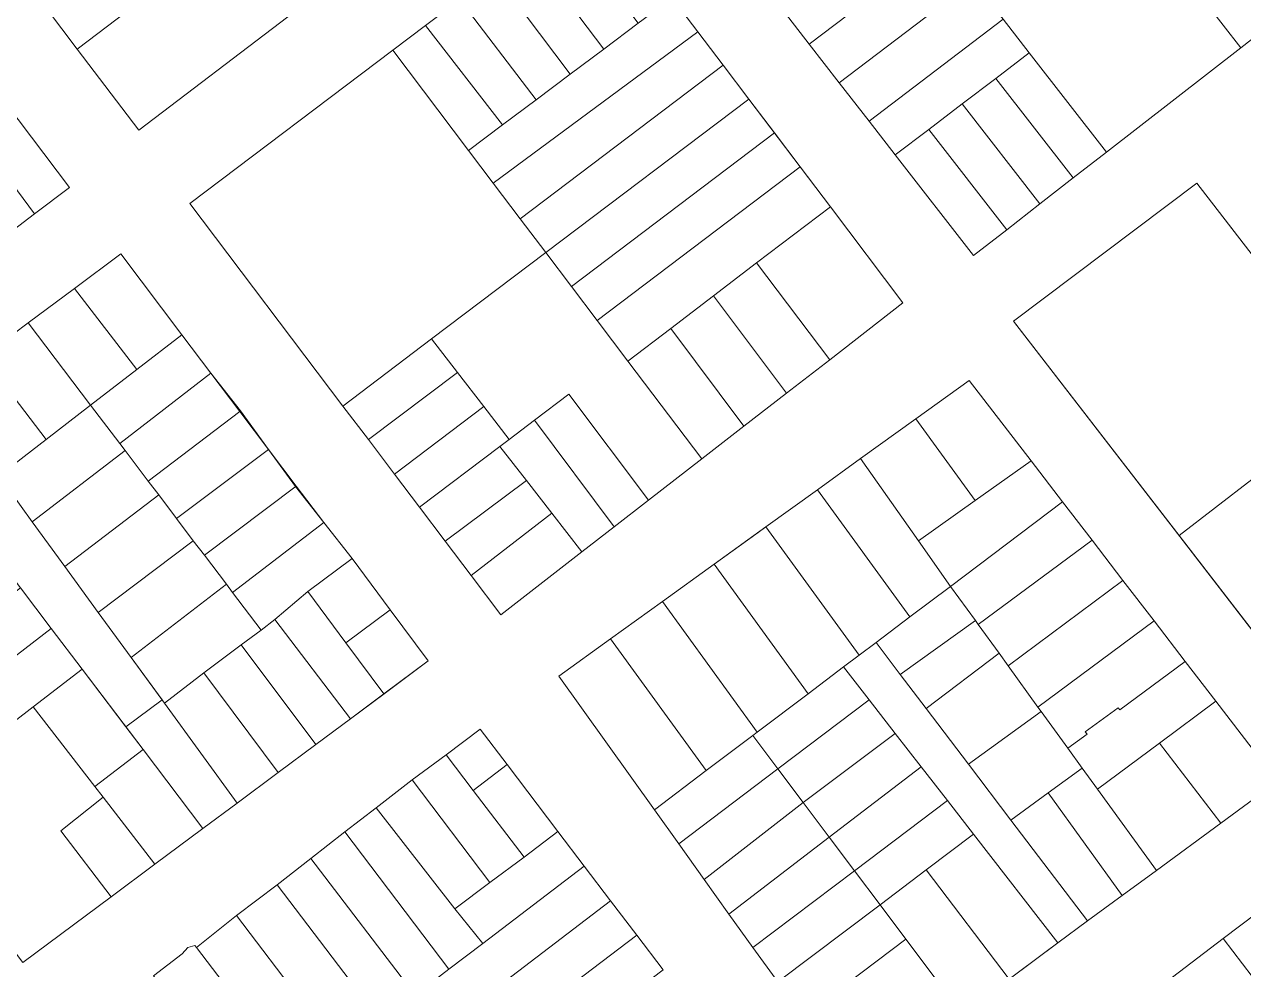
# Model space of a CAD drawing. Header units: metres. Extents: x 3873 to 16340, y -5213 to 3289.
# Drawn here: x 4067.2 to 4354, y 1939.5 to 2161.9 of the extents above; entities that cross this region are included whole.
import ezdxf

# ---------------------------------------------------------------- set-up
doc = ezdxf.new("R2010")
doc.units = ezdxf.units.M
doc.layers.add('CONTEXTO-MANZANAS', color=8, linetype='Continuous', lineweight=0, plot=False)
doc.layers.add('CONTEXTO-PARCELAS', color=9, linetype='Continuous', lineweight=0, plot=False)

msp = doc.modelspace()

# ---------------------------------------------------------------- linework, layer by layer
at = {"layer": 'CONTEXTO-MANZANAS'}
for points in [[(4129.15, 2163.68), (4094.13, 2137.04), (4079.6, 2156.14), (4072.34, 2165.69)], [(4219.57, 2168.19), (4225.6, 2160.22), (4231.6, 2152.32), (4237.6, 2144.38), (4256.79, 2119.01), (4273.88, 2096.41), (4256.63, 2083.01), (4246.47, 2075.13), (4236.44, 2067.35), (4226.57, 2059.69), (4214, 2049.94), (4205.94, 2043.69), (4198.32, 2037.79), (4179.25, 2023.01), (4172.25, 2032.26), (4166.19, 2040.29), (4160.13, 2048.32), (4154.22, 2056.13), (4148.1, 2064.23), (4142.13, 2072.13), (4106.13, 2119.79), (4153.82, 2155.85), (4161.54, 2161.66), (4169.6, 2167.76)], [(4361.26, 2162.59), (4353.36, 2156.45), (4321.76, 2131.89), (4313.94, 2125.81), (4306.11, 2119.72), (4298.28, 2113.63), (4290.45, 2107.55), (4272.04, 2131.23), (4265.9, 2139.13), (4258.88, 2148.16), (4251.78, 2157.29), (4245.65, 2165.18)], [(4062.79, 2143.41), (4077.79, 2123.57), (4069.54, 2117.32), (4060.75, 2110.69)], [(4337.68, 2043.13), (4299.88, 2092.13), (4343.04, 2124.58), (4380.83, 2075.6), (4418.61, 2026.62), (4375.47, 1994.13), (4337.68, 2043.13)], [(4057.38, 2083.73), (4068.1, 2091.69), (4078.94, 2099.79), (4089.88, 2107.91), (4104.22, 2088.91), (4111.04, 2079.88), (4118.03, 2070.99), (4124.6, 2061.91), (4130.94, 2053.15), (4137.6, 2044.69), (4144.27, 2036.22), (4153.23, 2024.19), (4162.19, 2012.16), (4151.79, 2004.37), (4143.92, 1998.53), (4135.72, 1992.44), (4126.9, 1985.85), (4117.25, 1978.69), (4109.16, 1972.69), (4097.9, 1964.27), (4087.63, 1956.63), (4066.79, 1941.13)], [(4244.47, 1936.63), (4238.57, 1944.66), (4232.91, 1952.54), (4227.1, 1960.69), (4221.13, 1969.07), (4215.38, 1977.13), (4192.93, 2008.58), (4205.1, 2017.35), (4217.29, 2026.13), (4229.44, 2034.88), (4241.6, 2043.66), (4253.76, 2052.44), (4263.91, 2059.76), (4276.91, 2069.13), (4289.44, 2078.16), (4304.03, 2059.25), (4311.42, 2049.61), (4318.35, 2040.57), (4325.63, 2031.07), (4332.94, 2021.54), (4340.25, 2012.04), (4347.5, 2002.63), (4362, 1983.73), (4348.69, 1973.98), (4333.5, 1962.85), (4325.45, 1956.94), (4317.32, 1950.98), (4310.28, 1945.82), (4298.85, 1937.25)], [(4097.57, 1938.04), (4104.32, 1943.19), (4105.63, 1944.66), (4107.29, 1945.16), (4107.63, 1944.73), (4117.07, 1952.19), (4126.63, 1959.48), (4134.6, 1965.66), (4142.6, 1971.88), (4149.94, 1977.6), (4158.41, 1984.16), (4166.42, 1990.04), (4174.38, 1996.09)], [(4174.38, 1996.09), (4180.73, 1987.73), (4192.69, 1972.01), (4198.91, 1963.85), (4205.1, 1955.69), (4211.25, 1947.6), (4217.47, 1939.41)], [(4314.07, 1844.48), (4308, 1852.43), (4301.93, 1860.38), (4295.87, 1868.33), (4277.67, 1892.18), (4289.6, 1901.28), (4301.52, 1910.38), (4349.22, 1946.78), (4357.17, 1952.84)]]:
    msp.add_lwpolyline(points, dxfattribs=at)
at = {"layer": 'CONTEXTO-PARCELAS'}
for points in [[(4255.16, 2197.58), (4261.21, 2202.19), (4269.66, 2208.64), (4277.88, 2197.86), (4289.62, 2206.8), (4306.59, 2184.53), (4290.41, 2172.16), (4258.88, 2148.16), (4251.78, 2157.29), (4273.34, 2173.72), (4267.28, 2181.68), (4261.22, 2189.63), (4255.16, 2197.58)], [(4255.16, 2197.58), (4261.21, 2202.19), (4269.66, 2208.64), (4277.88, 2197.86), (4289.62, 2206.8), (4306.59, 2184.53), (4290.41, 2172.16), (4258.88, 2148.16), (4251.78, 2157.29), (4273.34, 2173.72), (4267.28, 2181.68), (4261.22, 2189.63), (4255.16, 2197.58)], [(4123.38, 2189.44), (4114.62, 2182.78), (4079.6, 2156.14), (4072.34, 2165.69), (4116.11, 2198.99), (4123.38, 2189.44)], [(4123.38, 2189.44), (4114.62, 2182.78), (4079.6, 2156.14), (4072.34, 2165.69), (4116.11, 2198.99), (4123.38, 2189.44)], [(4290.41, 2172.16), (4306.59, 2184.53), (4322.25, 2196.41), (4328.4, 2188.52), (4353.36, 2156.45), (4321.76, 2131.89), (4303.58, 2155.25), (4297.44, 2163.14), (4290.41, 2172.16)], [(4290.41, 2172.16), (4306.59, 2184.53), (4322.25, 2196.41), (4328.4, 2188.52), (4353.36, 2156.45), (4321.76, 2131.89), (4303.58, 2155.25), (4297.44, 2163.14), (4290.41, 2172.16)], [(4328.4, 2188.52), (4336.35, 2194.58), (4342.49, 2186.69), (4361.26, 2162.59), (4353.36, 2156.45), (4328.4, 2188.52)], [(4328.4, 2188.52), (4336.35, 2194.58), (4342.49, 2186.69), (4361.26, 2162.59), (4353.36, 2156.45), (4328.4, 2188.52)], [(4185.6, 2179.82), (4193.75, 2185.97), (4211.6, 2162.22), (4203.47, 2156.13), (4185.6, 2179.82)], [(4185.6, 2179.82), (4193.75, 2185.97), (4211.6, 2162.22), (4203.47, 2156.13), (4185.6, 2179.82)], [(4185.6, 2179.82), (4193.75, 2185.97), (4211.6, 2162.22), (4203.47, 2156.13), (4185.6, 2179.82)], [(4129.15, 2163.68), (4094.13, 2137.04), (4079.6, 2156.14), (4114.62, 2182.78), (4129.15, 2163.68)], [(4129.15, 2163.68), (4094.13, 2137.04), (4079.6, 2156.14), (4114.62, 2182.78), (4129.15, 2163.68)], [(4245.65, 2165.18), (4267.28, 2181.68), (4273.34, 2173.72), (4251.78, 2157.29), (4245.65, 2165.18)], [(4245.65, 2165.18), (4267.28, 2181.68), (4273.34, 2173.72), (4251.78, 2157.29), (4245.65, 2165.18)], [(4177.75, 2173.91), (4185.6, 2179.82), (4203.47, 2156.13), (4195.57, 2150.19), (4177.75, 2173.91)], [(4177.75, 2173.91), (4185.6, 2179.82), (4203.47, 2156.13), (4195.57, 2150.19), (4177.75, 2173.91)], [(4177.75, 2173.91), (4185.6, 2179.82), (4203.47, 2156.13), (4195.57, 2150.19), (4177.75, 2173.91)], [(4169.6, 2167.76), (4177.75, 2173.91), (4195.57, 2150.19), (4187.54, 2144.16), (4169.6, 2167.76)], [(4169.6, 2167.76), (4177.75, 2173.91), (4195.57, 2150.19), (4187.54, 2144.16), (4169.6, 2167.76)], [(4169.6, 2167.76), (4177.75, 2173.91), (4195.57, 2150.19), (4187.54, 2144.16), (4169.6, 2167.76)], [(4297.44, 2163.14), (4265.9, 2139.13), (4258.88, 2148.16), (4290.41, 2172.16), (4297.44, 2163.14)], [(4297.44, 2163.14), (4265.9, 2139.13), (4258.88, 2148.16), (4290.41, 2172.16), (4297.44, 2163.14)], [(4179.66, 2138.29), (4161.54, 2161.66), (4169.6, 2167.76), (4187.54, 2144.16), (4179.66, 2138.29)], [(4179.66, 2138.29), (4161.54, 2161.66), (4169.6, 2167.76), (4187.54, 2144.16), (4179.66, 2138.29)], [(4179.66, 2138.29), (4161.54, 2161.66), (4169.6, 2167.76), (4187.54, 2144.16), (4179.66, 2138.29)], [(4187.54, 2144.16), (4195.57, 2150.19), (4203.47, 2156.13), (4211.6, 2162.22), (4219.57, 2168.19), (4225.6, 2160.22), (4177.47, 2124.57), (4171.66, 2132.29), (4179.66, 2138.29), (4187.54, 2144.16)], [(4187.54, 2144.16), (4195.57, 2150.19), (4203.47, 2156.13), (4211.6, 2162.22), (4219.57, 2168.19), (4225.6, 2160.22), (4177.47, 2124.57), (4171.66, 2132.29), (4179.66, 2138.29), (4187.54, 2144.16)], [(4187.54, 2144.16), (4195.57, 2150.19), (4203.47, 2156.13), (4211.6, 2162.22), (4219.57, 2168.19), (4225.6, 2160.22), (4177.47, 2124.57), (4171.66, 2132.29), (4179.66, 2138.29), (4187.54, 2144.16)], [(4303.58, 2155.25), (4295.7, 2149.24), (4287.81, 2143.24), (4279.92, 2137.24), (4272.04, 2131.23), (4265.9, 2139.13), (4297.44, 2163.14), (4303.58, 2155.25)], [(4303.58, 2155.25), (4295.7, 2149.24), (4287.81, 2143.24), (4279.92, 2137.24), (4272.04, 2131.23), (4265.9, 2139.13), (4297.44, 2163.14), (4303.58, 2155.25)], [(4153.82, 2155.85), (4161.54, 2161.66), (4179.66, 2138.29), (4171.66, 2132.29), (4153.82, 2155.85)], [(4153.82, 2155.85), (4161.54, 2161.66), (4179.66, 2138.29), (4171.66, 2132.29), (4153.82, 2155.85)], [(4153.82, 2155.85), (4161.54, 2161.66), (4179.66, 2138.29), (4171.66, 2132.29), (4153.82, 2155.85)], [(4177.47, 2124.57), (4225.6, 2160.22), (4231.6, 2152.32), (4183.82, 2116.19), (4177.47, 2124.57)], [(4177.47, 2124.57), (4225.6, 2160.22), (4231.6, 2152.32), (4183.82, 2116.19), (4177.47, 2124.57)], [(4177.47, 2124.57), (4225.6, 2160.22), (4231.6, 2152.32), (4183.82, 2116.19), (4177.47, 2124.57)], [(4106.13, 2119.79), (4153.82, 2155.85), (4171.66, 2132.29), (4177.47, 2124.57), (4183.82, 2116.19), (4189.85, 2108.22), (4162.97, 2087.91), (4142.13, 2072.13), (4106.13, 2119.79)], [(4106.13, 2119.79), (4153.82, 2155.85), (4171.66, 2132.29), (4177.47, 2124.57), (4183.82, 2116.19), (4189.85, 2108.22), (4162.97, 2087.91), (4142.13, 2072.13), (4106.13, 2119.79)], [(4106.13, 2119.79), (4153.82, 2155.85), (4171.66, 2132.29), (4177.47, 2124.57), (4183.82, 2116.19), (4189.85, 2108.22), (4162.97, 2087.91), (4142.13, 2072.13), (4106.13, 2119.79)], [(4313.94, 2125.81), (4295.7, 2149.24), (4303.58, 2155.25), (4321.76, 2131.89), (4313.94, 2125.81)], [(4313.94, 2125.81), (4295.7, 2149.24), (4303.58, 2155.25), (4321.76, 2131.89), (4313.94, 2125.81)], [(4183.82, 2116.19), (4231.6, 2152.32), (4237.6, 2144.38), (4189.85, 2108.22), (4183.82, 2116.19)], [(4183.82, 2116.19), (4231.6, 2152.32), (4237.6, 2144.38), (4189.85, 2108.22), (4183.82, 2116.19)], [(4183.82, 2116.19), (4231.6, 2152.32), (4237.6, 2144.38), (4189.85, 2108.22), (4183.82, 2116.19)], [(4306.11, 2119.72), (4287.81, 2143.24), (4295.7, 2149.24), (4313.94, 2125.81), (4306.11, 2119.72)], [(4306.11, 2119.72), (4287.81, 2143.24), (4295.7, 2149.24), (4313.94, 2125.81), (4306.11, 2119.72)], [(4069.54, 2117.32), (4054.79, 2137.22), (4062.79, 2143.41), (4077.79, 2123.57), (4069.54, 2117.32)], [(4069.54, 2117.32), (4054.79, 2137.22), (4062.79, 2143.41), (4077.79, 2123.57), (4069.54, 2117.32)], [(4195.88, 2100.25), (4189.85, 2108.22), (4237.6, 2144.38), (4243.63, 2136.4), (4195.88, 2100.25)], [(4195.88, 2100.25), (4189.85, 2108.22), (4237.6, 2144.38), (4243.63, 2136.4), (4195.88, 2100.25)], [(4195.88, 2100.25), (4189.85, 2108.22), (4237.6, 2144.38), (4243.63, 2136.4), (4195.88, 2100.25)], [(4298.28, 2113.63), (4279.92, 2137.24), (4287.81, 2143.24), (4306.11, 2119.72), (4298.28, 2113.63)], [(4298.28, 2113.63), (4279.92, 2137.24), (4287.81, 2143.24), (4306.11, 2119.72), (4298.28, 2113.63)], [(4046.07, 2130.47), (4054.79, 2137.22), (4069.54, 2117.32), (4060.75, 2110.69), (4046.07, 2130.47)], [(4046.07, 2130.47), (4054.79, 2137.22), (4069.54, 2117.32), (4060.75, 2110.69), (4046.07, 2130.47)], [(4290.45, 2107.55), (4272.04, 2131.23), (4279.92, 2137.24), (4298.28, 2113.63), (4290.45, 2107.55)], [(4290.45, 2107.55), (4272.04, 2131.23), (4279.92, 2137.24), (4298.28, 2113.63), (4290.45, 2107.55)], [(4195.88, 2100.25), (4243.63, 2136.4), (4249.66, 2128.43), (4201.91, 2092.27), (4195.88, 2100.25)], [(4195.88, 2100.25), (4243.63, 2136.4), (4249.66, 2128.43), (4201.91, 2092.27), (4195.88, 2100.25)], [(4195.88, 2100.25), (4243.63, 2136.4), (4249.66, 2128.43), (4201.91, 2092.27), (4195.88, 2100.25)], [(4201.91, 2092.27), (4249.66, 2128.43), (4256.79, 2119.01), (4239.44, 2105.79), (4229.32, 2098.07), (4219.25, 2090.38), (4209.16, 2082.69), (4201.91, 2092.27)], [(4201.91, 2092.27), (4249.66, 2128.43), (4256.79, 2119.01), (4239.44, 2105.79), (4229.32, 2098.07), (4219.25, 2090.38), (4209.16, 2082.69), (4201.91, 2092.27)], [(4201.91, 2092.27), (4249.66, 2128.43), (4256.79, 2119.01), (4239.44, 2105.79), (4229.32, 2098.07), (4219.25, 2090.38), (4209.16, 2082.69), (4201.91, 2092.27)], [(4381.58, 2074.62), (4338.82, 2041.64), (4299.88, 2092.13), (4343.04, 2124.58), (4381.58, 2074.62)], [(4381.58, 2074.62), (4338.82, 2041.64), (4299.88, 2092.13), (4343.04, 2124.58), (4381.58, 2074.62)], [(4239.44, 2105.79), (4256.79, 2119.01), (4273.88, 2096.41), (4256.63, 2083.01), (4239.44, 2105.79)], [(4239.44, 2105.79), (4256.79, 2119.01), (4273.88, 2096.41), (4256.63, 2083.01), (4239.44, 2105.79)], [(4239.44, 2105.79), (4256.79, 2119.01), (4273.88, 2096.41), (4256.63, 2083.01), (4239.44, 2105.79)], [(4078.94, 2099.79), (4089.88, 2107.91), (4104.22, 2088.91), (4093.6, 2080.69), (4078.94, 2099.79)], [(4078.94, 2099.79), (4089.88, 2107.91), (4104.22, 2088.91), (4093.6, 2080.69), (4078.94, 2099.79)], [(4169.1, 2079.98), (4162.97, 2087.91), (4189.85, 2108.22), (4195.88, 2100.25), (4201.91, 2092.27), (4209.16, 2082.69), (4226.57, 2059.69), (4214, 2049.94), (4195.25, 2074.91), (4187.22, 2068.82), (4181.19, 2064.26), (4175.25, 2071.98), (4169.1, 2079.98)], [(4169.1, 2079.98), (4162.97, 2087.91), (4189.85, 2108.22), (4195.88, 2100.25), (4201.91, 2092.27), (4209.16, 2082.69), (4226.57, 2059.69), (4214, 2049.94), (4195.25, 2074.91), (4187.22, 2068.82), (4181.19, 2064.26), (4175.25, 2071.98), (4169.1, 2079.98)], [(4169.1, 2079.98), (4162.97, 2087.91), (4189.85, 2108.22), (4195.88, 2100.25), (4201.91, 2092.27), (4209.16, 2082.69), (4226.57, 2059.69), (4214, 2049.94), (4195.25, 2074.91), (4187.22, 2068.82), (4181.19, 2064.26), (4175.25, 2071.98), (4169.1, 2079.98)], [(4229.32, 2098.07), (4239.44, 2105.79), (4256.63, 2083.01), (4246.47, 2075.13), (4229.32, 2098.07)], [(4229.32, 2098.07), (4239.44, 2105.79), (4256.63, 2083.01), (4246.47, 2075.13), (4229.32, 2098.07)], [(4229.32, 2098.07), (4239.44, 2105.79), (4256.63, 2083.01), (4246.47, 2075.13), (4229.32, 2098.07)], [(4068.1, 2091.69), (4078.94, 2099.79), (4093.6, 2080.69), (4082.75, 2072.35), (4068.1, 2091.69)], [(4068.1, 2091.69), (4078.94, 2099.79), (4093.6, 2080.69), (4082.75, 2072.35), (4068.1, 2091.69)], [(4219.25, 2090.38), (4229.32, 2098.07), (4246.47, 2075.13), (4236.44, 2067.35), (4219.25, 2090.38)], [(4219.25, 2090.38), (4229.32, 2098.07), (4246.47, 2075.13), (4236.44, 2067.35), (4219.25, 2090.38)], [(4219.25, 2090.38), (4229.32, 2098.07), (4246.47, 2075.13), (4236.44, 2067.35), (4219.25, 2090.38)], [(4057.38, 2083.73), (4068.1, 2091.69), (4082.75, 2072.35), (4072.29, 2064.26), (4057.38, 2083.73)], [(4057.38, 2083.73), (4068.1, 2091.69), (4082.75, 2072.35), (4072.29, 2064.26), (4057.38, 2083.73)], [(4093.6, 2080.69), (4104.22, 2088.91), (4111.04, 2079.88), (4089.6, 2063.32), (4082.75, 2072.35), (4093.6, 2080.69)], [(4093.6, 2080.69), (4104.22, 2088.91), (4111.04, 2079.88), (4089.6, 2063.32), (4082.75, 2072.35), (4093.6, 2080.69)], [(4209.16, 2082.69), (4219.25, 2090.38), (4236.44, 2067.35), (4226.57, 2059.69), (4209.16, 2082.69)], [(4209.16, 2082.69), (4219.25, 2090.38), (4236.44, 2067.35), (4226.57, 2059.69), (4209.16, 2082.69)], [(4209.16, 2082.69), (4219.25, 2090.38), (4236.44, 2067.35), (4226.57, 2059.69), (4209.16, 2082.69)], [(4148.1, 2064.23), (4142.13, 2072.13), (4162.97, 2087.91), (4169.1, 2079.98), (4148.1, 2064.23)], [(4148.1, 2064.23), (4142.13, 2072.13), (4162.97, 2087.91), (4169.1, 2079.98), (4148.1, 2064.23)], [(4148.1, 2064.23), (4142.13, 2072.13), (4162.97, 2087.91), (4169.1, 2079.98), (4148.1, 2064.23)], [(4046.13, 2075.35), (4057.38, 2083.73), (4072.29, 2064.26), (4061.16, 2055.69), (4046.13, 2075.35)], [(4046.13, 2075.35), (4057.38, 2083.73), (4072.29, 2064.26), (4061.16, 2055.69), (4046.13, 2075.35)], [(4090.85, 2061.63), (4089.6, 2063.32), (4111.04, 2079.88), (4117.85, 2070.85), (4096.32, 2054.41), (4090.85, 2061.63)], [(4090.85, 2061.63), (4089.6, 2063.32), (4111.04, 2079.88), (4117.85, 2070.85), (4096.32, 2054.41), (4090.85, 2061.63)], [(4148.1, 2064.23), (4169.1, 2079.98), (4175.25, 2071.98), (4154.22, 2056.13), (4148.1, 2064.23)], [(4148.1, 2064.23), (4169.1, 2079.98), (4175.25, 2071.98), (4154.22, 2056.13), (4148.1, 2064.23)], [(4148.1, 2064.23), (4169.1, 2079.98), (4175.25, 2071.98), (4154.22, 2056.13), (4148.1, 2064.23)], [(4276.91, 2069.13), (4289.44, 2078.16), (4304, 2059.23), (4290.85, 2049.88), (4276.91, 2069.13)], [(4276.91, 2069.13), (4289.44, 2078.16), (4304, 2059.23), (4290.85, 2049.88), (4276.91, 2069.13)], [(4276.91, 2069.13), (4289.44, 2078.16), (4304, 2059.23), (4290.85, 2049.88), (4276.91, 2069.13)], [(4091.05, 1996.61), (4080.75, 2010.19), (4073.47, 2019.79), (4066.25, 2029.32), (4059, 2038.88), (4051.85, 2048.35), (4036.72, 2068.35), (4046.13, 2075.35), (4061.16, 2055.69), (4069.04, 2044.88), (4076.72, 2034.35), (4084.57, 2023.57), (4092.29, 2012.98), (4099.6, 2002.95), (4091.05, 1996.61)], [(4091.05, 1996.61), (4080.75, 2010.19), (4073.47, 2019.79), (4066.25, 2029.32), (4059, 2038.88), (4051.85, 2048.35), (4036.72, 2068.35), (4046.13, 2075.35), (4061.16, 2055.69), (4069.04, 2044.88), (4076.72, 2034.35), (4084.57, 2023.57), (4092.29, 2012.98), (4099.6, 2002.95), (4091.05, 1996.61)], [(4205.94, 2043.69), (4187.22, 2068.82), (4195.25, 2074.91), (4214, 2049.94), (4205.94, 2043.69)], [(4205.94, 2043.69), (4187.22, 2068.82), (4195.25, 2074.91), (4214, 2049.94), (4205.94, 2043.69)], [(4205.94, 2043.69), (4187.22, 2068.82), (4195.25, 2074.91), (4214, 2049.94), (4205.94, 2043.69)], [(4391.05, 2040.25), (4380.36, 2032), (4369.67, 2023.76), (4358.98, 2015.51), (4338.82, 2041.64), (4381.58, 2074.62), (4418.23, 2027.11), (4407.54, 2018.87), (4391.05, 2040.25)], [(4391.05, 2040.25), (4380.36, 2032), (4369.67, 2023.76), (4358.98, 2015.51), (4338.82, 2041.64), (4381.58, 2074.62), (4418.23, 2027.11), (4407.54, 2018.87), (4391.05, 2040.25)], [(4061.16, 2055.69), (4072.29, 2064.26), (4082.75, 2072.35), (4089.6, 2063.32), (4090.85, 2061.63), (4069.04, 2044.88), (4061.16, 2055.69)], [(4061.16, 2055.69), (4072.29, 2064.26), (4082.75, 2072.35), (4089.6, 2063.32), (4090.85, 2061.63), (4069.04, 2044.88), (4061.16, 2055.69)], [(4154.22, 2056.13), (4175.25, 2071.98), (4181.19, 2064.26), (4179.07, 2062.63), (4160.13, 2048.32), (4154.22, 2056.13)], [(4154.22, 2056.13), (4175.25, 2071.98), (4181.19, 2064.26), (4179.07, 2062.63), (4160.13, 2048.32), (4154.22, 2056.13)], [(4154.22, 2056.13), (4175.25, 2071.98), (4181.19, 2064.26), (4179.07, 2062.63), (4160.13, 2048.32), (4154.22, 2056.13)], [(4102.94, 2045.69), (4098.79, 2051.19), (4096.32, 2054.41), (4117.85, 2070.85), (4124.6, 2061.91), (4102.94, 2045.69)], [(4102.94, 2045.69), (4098.79, 2051.19), (4096.32, 2054.41), (4117.85, 2070.85), (4124.6, 2061.91), (4102.94, 2045.69)], [(4198.32, 2037.79), (4191.25, 2046.88), (4185.29, 2054.6), (4179.07, 2062.63), (4181.19, 2064.26), (4187.22, 2068.82), (4205.94, 2043.69), (4198.32, 2037.79)], [(4198.32, 2037.79), (4191.25, 2046.88), (4185.29, 2054.6), (4179.07, 2062.63), (4181.19, 2064.26), (4187.22, 2068.82), (4205.94, 2043.69), (4198.32, 2037.79)], [(4198.32, 2037.79), (4191.25, 2046.88), (4185.29, 2054.6), (4179.07, 2062.63), (4181.19, 2064.26), (4187.22, 2068.82), (4205.94, 2043.69), (4198.32, 2037.79)], [(4277.5, 2040.41), (4263.91, 2059.76), (4276.91, 2069.13), (4290.85, 2049.88), (4277.5, 2040.41)], [(4277.5, 2040.41), (4263.91, 2059.76), (4276.91, 2069.13), (4290.85, 2049.88), (4277.5, 2040.41)], [(4277.5, 2040.41), (4263.91, 2059.76), (4276.91, 2069.13), (4290.85, 2049.88), (4277.5, 2040.41)], [(4166.19, 2040.29), (4160.13, 2048.32), (4179.07, 2062.63), (4185.29, 2054.6), (4166.19, 2040.29)], [(4166.19, 2040.29), (4160.13, 2048.32), (4179.07, 2062.63), (4185.29, 2054.6), (4166.19, 2040.29)], [(4166.19, 2040.29), (4160.13, 2048.32), (4179.07, 2062.63), (4185.29, 2054.6), (4166.19, 2040.29)], [(4069.04, 2044.88), (4090.85, 2061.63), (4096.32, 2054.41), (4098.79, 2051.19), (4076.72, 2034.35), (4069.04, 2044.88)], [(4069.04, 2044.88), (4090.85, 2061.63), (4096.32, 2054.41), (4098.79, 2051.19), (4076.72, 2034.35), (4069.04, 2044.88)], [(4106.91, 2040.44), (4102.94, 2045.69), (4124.6, 2061.91), (4131.13, 2053.29), (4109.54, 2037.01), (4106.91, 2040.44)], [(4106.91, 2040.44), (4102.94, 2045.69), (4124.6, 2061.91), (4131.13, 2053.29), (4109.54, 2037.01), (4106.91, 2040.44)], [(4253.75, 2052.44), (4263.91, 2059.76), (4277.5, 2040.41), (4285.04, 2029.69), (4275.5, 2022.51), (4253.75, 2052.44)], [(4253.75, 2052.44), (4263.91, 2059.76), (4277.5, 2040.41), (4285.04, 2029.69), (4275.5, 2022.51), (4253.75, 2052.44)], [(4253.75, 2052.44), (4263.91, 2059.76), (4277.5, 2040.41), (4285.04, 2029.69), (4275.5, 2022.51), (4253.75, 2052.44)], [(4290.85, 2049.88), (4304, 2059.23), (4311.41, 2049.6), (4285.04, 2029.69), (4277.5, 2040.41), (4290.85, 2049.88)], [(4290.85, 2049.88), (4304, 2059.23), (4311.41, 2049.6), (4285.04, 2029.69), (4277.5, 2040.41), (4290.85, 2049.88)], [(4290.85, 2049.88), (4304, 2059.23), (4311.41, 2049.6), (4285.04, 2029.69), (4277.5, 2040.41), (4290.85, 2049.88)], [(4166.19, 2040.29), (4185.29, 2054.6), (4191.25, 2046.88), (4172.25, 2032.26), (4166.19, 2040.29)], [(4166.19, 2040.29), (4185.29, 2054.6), (4191.25, 2046.88), (4172.25, 2032.26), (4166.19, 2040.29)], [(4166.19, 2040.29), (4185.29, 2054.6), (4191.25, 2046.88), (4172.25, 2032.26), (4166.19, 2040.29)], [(4102.94, 2045.69), (4106.91, 2040.44), (4084.57, 2023.57), (4076.72, 2034.35), (4098.79, 2051.19), (4102.94, 2045.69)], [(4102.94, 2045.69), (4106.91, 2040.44), (4084.57, 2023.57), (4076.72, 2034.35), (4098.79, 2051.19), (4102.94, 2045.69)], [(4116.16, 2028.26), (4114.69, 2030.19), (4109.54, 2037.01), (4131.13, 2053.29), (4137.6, 2044.69), (4116.16, 2028.26)], [(4116.16, 2028.26), (4114.69, 2030.19), (4109.54, 2037.01), (4131.13, 2053.29), (4137.6, 2044.69), (4116.16, 2028.26)], [(4241.6, 2043.66), (4253.75, 2052.44), (4275.5, 2022.51), (4267.54, 2016.48), (4263.54, 2013.48), (4241.6, 2043.66)], [(4241.6, 2043.66), (4253.75, 2052.44), (4275.5, 2022.51), (4267.54, 2016.48), (4263.54, 2013.48), (4241.6, 2043.66)], [(4241.6, 2043.66), (4253.75, 2052.44), (4275.5, 2022.51), (4267.54, 2016.48), (4263.54, 2013.48), (4241.6, 2043.66)], [(4291.53, 2020.69), (4290.91, 2021.63), (4285.04, 2029.69), (4311.41, 2049.6), (4318.35, 2040.57), (4291.53, 2020.69)], [(4291.53, 2020.69), (4290.91, 2021.63), (4285.04, 2029.69), (4311.41, 2049.6), (4318.35, 2040.57), (4291.53, 2020.69)], [(4179.25, 2023.01), (4172.25, 2032.26), (4191.25, 2046.88), (4198.32, 2037.79), (4179.25, 2023.01)], [(4179.25, 2023.01), (4172.25, 2032.26), (4191.25, 2046.88), (4198.32, 2037.79), (4179.25, 2023.01)], [(4179.25, 2023.01), (4172.25, 2032.26), (4191.25, 2046.88), (4198.32, 2037.79), (4179.25, 2023.01)], [(4122.85, 2019.41), (4116.16, 2028.26), (4137.6, 2044.69), (4144.27, 2036.22), (4133.84, 2028.46), (4126.1, 2021.88), (4122.85, 2019.41)], [(4122.85, 2019.41), (4116.16, 2028.26), (4137.6, 2044.69), (4144.27, 2036.22), (4133.84, 2028.46), (4126.1, 2021.88), (4122.85, 2019.41)], [(4229.44, 2034.88), (4239.82, 2042.38), (4241.6, 2043.66), (4263.54, 2013.48), (4259.91, 2010.73), (4251.54, 2004.41), (4229.44, 2034.88)], [(4229.44, 2034.88), (4239.82, 2042.38), (4241.6, 2043.66), (4263.54, 2013.48), (4259.91, 2010.73), (4251.54, 2004.41), (4229.44, 2034.88)], [(4229.44, 2034.88), (4239.82, 2042.38), (4241.6, 2043.66), (4263.54, 2013.48), (4259.91, 2010.73), (4251.54, 2004.41), (4229.44, 2034.88)], [(4092.29, 2012.98), (4084.57, 2023.57), (4106.91, 2040.44), (4109.54, 2037.01), (4114.69, 2030.19), (4092.29, 2012.98)], [(4092.29, 2012.98), (4084.57, 2023.57), (4106.91, 2040.44), (4109.54, 2037.01), (4114.69, 2030.19), (4092.29, 2012.98)], [(4291.53, 2020.69), (4318.35, 2040.57), (4325.63, 2031.07), (4298.6, 2010.98), (4296.5, 2013.94), (4291.53, 2020.69)], [(4291.53, 2020.69), (4318.35, 2040.57), (4325.63, 2031.07), (4298.6, 2010.98), (4296.5, 2013.94), (4291.53, 2020.69)], [(4291.53, 2020.69), (4318.35, 2040.57), (4325.63, 2031.07), (4298.6, 2010.98), (4296.5, 2013.94), (4291.53, 2020.69)], [(4153.23, 2024.19), (4142.8, 2016.43), (4133.84, 2028.46), (4144.27, 2036.22), (4153.23, 2024.19)], [(4153.23, 2024.19), (4142.8, 2016.43), (4133.84, 2028.46), (4144.27, 2036.22), (4153.23, 2024.19)], [(4239.57, 1995.38), (4217.29, 2026.13), (4229.44, 2034.88), (4251.54, 2004.41), (4239.57, 1995.38)], [(4239.57, 1995.38), (4217.29, 2026.13), (4229.44, 2034.88), (4251.54, 2004.41), (4239.57, 1995.38)], [(4239.57, 1995.38), (4217.29, 2026.13), (4229.44, 2034.88), (4251.54, 2004.41), (4239.57, 1995.38)], [(4305.63, 2001.26), (4298.6, 2010.98), (4325.63, 2031.07), (4332.94, 2021.54), (4305.63, 2001.26)], [(4305.63, 2001.26), (4298.6, 2010.98), (4325.63, 2031.07), (4332.94, 2021.54), (4305.63, 2001.26)], [(4305.63, 2001.26), (4298.6, 2010.98), (4325.63, 2031.07), (4332.94, 2021.54), (4305.63, 2001.26)], [(4044.85, 2012.85), (4066.25, 2029.32), (4073.47, 2019.79), (4052.1, 2003.29), (4044.85, 2012.85)], [(4044.85, 2012.85), (4066.25, 2029.32), (4073.47, 2019.79), (4052.1, 2003.29), (4044.85, 2012.85)], [(4092.29, 2012.98), (4114.69, 2030.19), (4116.16, 2028.26), (4122.85, 2019.41), (4118.19, 2015.91), (4109.38, 2009.32), (4100.13, 2002.23), (4092.29, 2012.98)], [(4092.29, 2012.98), (4114.69, 2030.19), (4116.16, 2028.26), (4122.85, 2019.41), (4118.19, 2015.91), (4109.38, 2009.32), (4100.13, 2002.23), (4092.29, 2012.98)], [(4126.1, 2021.88), (4133.84, 2028.46), (4142.8, 2016.43), (4151.76, 2004.4), (4143.91, 1998.54), (4126.1, 2021.88)], [(4126.1, 2021.88), (4133.84, 2028.46), (4142.8, 2016.43), (4151.76, 2004.4), (4143.91, 1998.54), (4126.1, 2021.88)], [(4267.54, 2016.48), (4275.5, 2022.51), (4285.04, 2029.69), (4290.91, 2021.63), (4273.22, 2008.98), (4267.54, 2016.48)], [(4267.54, 2016.48), (4275.5, 2022.51), (4285.04, 2029.69), (4290.91, 2021.63), (4273.22, 2008.98), (4267.54, 2016.48)], [(4267.54, 2016.48), (4275.5, 2022.51), (4285.04, 2029.69), (4290.91, 2021.63), (4273.22, 2008.98), (4267.54, 2016.48)], [(4205.1, 2017.35), (4217.29, 2026.13), (4239.57, 1995.38), (4238.54, 1994.6), (4227.6, 1986.35), (4205.1, 2017.35)], [(4205.1, 2017.35), (4217.29, 2026.13), (4239.57, 1995.38), (4238.54, 1994.6), (4227.6, 1986.35), (4205.1, 2017.35)], [(4205.1, 2017.35), (4217.29, 2026.13), (4239.57, 1995.38), (4238.54, 1994.6), (4227.6, 1986.35), (4205.1, 2017.35)], [(4153.23, 2024.19), (4162.19, 2012.16), (4151.76, 2004.4), (4142.8, 2016.43), (4153.23, 2024.19)], [(4153.23, 2024.19), (4162.19, 2012.16), (4151.76, 2004.4), (4142.8, 2016.43), (4153.23, 2024.19)], [(4080.75, 2010.19), (4069.25, 2001.35), (4059.35, 1993.73), (4052.1, 2003.29), (4073.47, 2019.79), (4080.75, 2010.19)], [(4080.75, 2010.19), (4069.25, 2001.35), (4059.35, 1993.73), (4052.1, 2003.29), (4073.47, 2019.79), (4080.75, 2010.19)], [(4118.19, 2015.91), (4122.85, 2019.41), (4126.1, 2021.88), (4143.91, 1998.54), (4135.72, 1992.44), (4118.19, 2015.91)], [(4118.19, 2015.91), (4122.85, 2019.41), (4126.1, 2021.88), (4143.91, 1998.54), (4135.72, 1992.44), (4118.19, 2015.91)], [(4279.32, 2000.98), (4273.22, 2008.98), (4290.91, 2021.63), (4291.53, 2020.69), (4296.5, 2013.94), (4279.32, 2000.98)], [(4279.32, 2000.98), (4273.22, 2008.98), (4290.91, 2021.63), (4291.53, 2020.69), (4296.5, 2013.94), (4279.32, 2000.98)], [(4279.32, 2000.98), (4273.22, 2008.98), (4290.91, 2021.63), (4291.53, 2020.69), (4296.5, 2013.94), (4279.32, 2000.98)], [(4324.91, 2000.63), (4324.53, 2001.13), (4316.75, 1995.48), (4317.19, 1994.88), (4312.69, 1991.57), (4306.41, 2000.26), (4305.63, 2001.26), (4332.94, 2021.54), (4340.25, 2012.04), (4324.91, 2000.63)], [(4324.91, 2000.63), (4324.53, 2001.13), (4316.75, 1995.48), (4317.19, 1994.88), (4312.69, 1991.57), (4306.41, 2000.26), (4305.63, 2001.26), (4332.94, 2021.54), (4340.25, 2012.04), (4324.91, 2000.63)], [(4324.91, 2000.63), (4324.53, 2001.13), (4316.75, 1995.48), (4317.19, 1994.88), (4312.69, 1991.57), (4306.41, 2000.26), (4305.63, 2001.26), (4332.94, 2021.54), (4340.25, 2012.04), (4324.91, 2000.63)], [(4215.38, 1977.13), (4192.94, 2008.57), (4205.1, 2017.35), (4227.6, 1986.35), (4215.38, 1977.13)], [(4215.38, 1977.13), (4192.94, 2008.57), (4205.1, 2017.35), (4227.6, 1986.35), (4215.38, 1977.13)], [(4215.38, 1977.13), (4192.94, 2008.57), (4205.1, 2017.35), (4227.6, 1986.35), (4215.38, 1977.13)], [(4317.32, 1950.98), (4310.28, 1945.82), (4290.47, 1971.38), (4284.35, 1979.29), (4278.19, 1987.19), (4272.07, 1995.07), (4265.94, 2002.98), (4259.91, 2010.73), (4263.54, 2013.48), (4267.54, 2016.48), (4273.22, 2008.98), (4279.32, 2000.98), (4289.28, 1987.85), (4299.28, 1974.69), (4317.32, 1950.98)], [(4317.32, 1950.98), (4310.28, 1945.82), (4290.47, 1971.38), (4284.35, 1979.29), (4278.19, 1987.19), (4272.07, 1995.07), (4265.94, 2002.98), (4259.91, 2010.73), (4263.54, 2013.48), (4267.54, 2016.48), (4273.22, 2008.98), (4279.32, 2000.98), (4289.28, 1987.85), (4299.28, 1974.69), (4317.32, 1950.98)], [(4109.38, 2009.32), (4118.19, 2015.91), (4135.72, 1992.44), (4126.88, 1985.88), (4109.38, 2009.32)], [(4109.38, 2009.32), (4118.19, 2015.91), (4135.72, 1992.44), (4126.88, 1985.88), (4109.38, 2009.32)], [(4289.28, 1987.85), (4279.32, 2000.98), (4296.5, 2013.94), (4298.6, 2010.98), (4305.63, 2001.26), (4306.41, 2000.26), (4289.28, 1987.85)], [(4289.28, 1987.85), (4279.32, 2000.98), (4296.5, 2013.94), (4298.6, 2010.98), (4305.63, 2001.26), (4306.41, 2000.26), (4289.28, 1987.85)], [(4289.28, 1987.85), (4279.32, 2000.98), (4296.5, 2013.94), (4298.6, 2010.98), (4305.63, 2001.26), (4306.41, 2000.26), (4289.28, 1987.85)], [(4319.66, 1981.94), (4316.07, 1986.91), (4312.69, 1991.57), (4317.19, 1994.88), (4316.75, 1995.48), (4324.53, 2001.13), (4324.91, 2000.63), (4340.25, 2012.04), (4347.5, 2002.63), (4334.25, 1992.79), (4319.66, 1981.94)], [(4319.66, 1981.94), (4316.07, 1986.91), (4312.69, 1991.57), (4317.19, 1994.88), (4316.75, 1995.48), (4324.53, 2001.13), (4324.91, 2000.63), (4340.25, 2012.04), (4347.5, 2002.63), (4334.25, 1992.79), (4319.66, 1981.94)], [(4080.75, 2010.19), (4095.1, 1991.26), (4083.78, 1982.56), (4069.25, 2001.35), (4080.75, 2010.19)], [(4080.75, 2010.19), (4095.1, 1991.26), (4083.78, 1982.56), (4069.25, 2001.35), (4080.75, 2010.19)], [(4117.25, 1978.69), (4100.13, 2002.23), (4109.38, 2009.32), (4126.88, 1985.88), (4117.25, 1978.69)], [(4117.25, 1978.69), (4100.13, 2002.23), (4109.38, 2009.32), (4126.88, 1985.88), (4117.25, 1978.69)], [(4244.44, 1986.73), (4238.54, 1994.6), (4239.57, 1995.38), (4251.54, 2004.41), (4259.91, 2010.73), (4265.94, 2002.98), (4244.44, 1986.73)], [(4244.44, 1986.73), (4238.54, 1994.6), (4239.57, 1995.38), (4251.54, 2004.41), (4259.91, 2010.73), (4265.94, 2002.98), (4244.44, 1986.73)], [(4244.44, 1986.73), (4238.54, 1994.6), (4239.57, 1995.38), (4251.54, 2004.41), (4259.91, 2010.73), (4265.94, 2002.98), (4244.44, 1986.73)], [(4091.05, 1996.61), (4099.6, 2002.95), (4100.13, 2002.23), (4117.25, 1978.69), (4109.16, 1972.69), (4095.1, 1991.26), (4091.05, 1996.61)], [(4091.05, 1996.61), (4099.6, 2002.95), (4100.13, 2002.23), (4117.25, 1978.69), (4109.16, 1972.69), (4095.1, 1991.26), (4091.05, 1996.61)], [(4244.44, 1986.73), (4265.94, 2002.98), (4272.07, 1995.07), (4250.41, 1978.79), (4244.44, 1986.73)], [(4244.44, 1986.73), (4265.94, 2002.98), (4272.07, 1995.07), (4250.41, 1978.79), (4244.44, 1986.73)], [(4244.44, 1986.73), (4265.94, 2002.98), (4272.07, 1995.07), (4250.41, 1978.79), (4244.44, 1986.73)], [(4348.69, 1973.98), (4334.25, 1992.79), (4347.5, 2002.63), (4362, 1983.73), (4348.69, 1973.98)], [(4348.69, 1973.98), (4334.25, 1992.79), (4347.5, 2002.63), (4362, 1983.73), (4348.69, 1973.98)], [(4059.35, 1993.73), (4069.25, 2001.35), (4083.78, 1982.56), (4085.72, 1980.04), (4075.75, 1972.16), (4087.63, 1956.63), (4066.79, 1941.13), (4038.91, 1978.04), (4059.35, 1993.73)], [(4059.35, 1993.73), (4069.25, 2001.35), (4083.78, 1982.56), (4085.72, 1980.04), (4075.75, 1972.16), (4087.63, 1956.63), (4066.79, 1941.13), (4038.91, 1978.04), (4059.35, 1993.73)], [(4289.28, 1987.85), (4306.41, 2000.26), (4312.69, 1991.57), (4316.07, 1986.91), (4308.07, 1981.1), (4299.28, 1974.69), (4289.28, 1987.85)], [(4289.28, 1987.85), (4306.41, 2000.26), (4312.69, 1991.57), (4316.07, 1986.91), (4308.07, 1981.1), (4299.28, 1974.69), (4289.28, 1987.85)], [(4166.42, 1990.04), (4174.38, 1996.09), (4180.73, 1987.73), (4172.77, 1981.68), (4166.42, 1990.04)], [(4166.42, 1990.04), (4174.38, 1996.09), (4180.73, 1987.73), (4172.77, 1981.68), (4166.42, 1990.04)], [(4215.38, 1977.13), (4227.6, 1986.35), (4238.54, 1994.6), (4244.44, 1986.73), (4221.13, 1969.07), (4215.38, 1977.13)], [(4215.38, 1977.13), (4227.6, 1986.35), (4238.54, 1994.6), (4244.44, 1986.73), (4221.13, 1969.07), (4215.38, 1977.13)], [(4215.38, 1977.13), (4227.6, 1986.35), (4238.54, 1994.6), (4244.44, 1986.73), (4221.13, 1969.07), (4215.38, 1977.13)], [(4256.54, 1970.63), (4250.41, 1978.79), (4272.07, 1995.07), (4278.19, 1987.19), (4256.54, 1970.63)], [(4256.54, 1970.63), (4250.41, 1978.79), (4272.07, 1995.07), (4278.19, 1987.19), (4256.54, 1970.63)], [(4256.54, 1970.63), (4250.41, 1978.79), (4272.07, 1995.07), (4278.19, 1987.19), (4256.54, 1970.63)], [(4095.1, 1991.26), (4109.16, 1972.69), (4097.88, 1964.29), (4085.72, 1980.04), (4083.78, 1982.56), (4095.1, 1991.26)], [(4095.1, 1991.26), (4109.16, 1972.69), (4097.88, 1964.29), (4085.72, 1980.04), (4083.78, 1982.56), (4095.1, 1991.26)], [(4319.66, 1981.94), (4334.25, 1992.79), (4348.69, 1973.98), (4333.5, 1962.85), (4319.66, 1981.94)], [(4319.66, 1981.94), (4334.25, 1992.79), (4348.69, 1973.98), (4333.5, 1962.85), (4319.66, 1981.94)], [(4176.69, 1960.01), (4158.41, 1984.16), (4166.42, 1990.04), (4172.77, 1981.68), (4184.73, 1965.96), (4176.69, 1960.01)], [(4176.69, 1960.01), (4158.41, 1984.16), (4166.42, 1990.04), (4172.77, 1981.68), (4184.73, 1965.96), (4176.69, 1960.01)], [(4172.77, 1981.68), (4180.73, 1987.73), (4192.69, 1972.01), (4184.73, 1965.96), (4172.77, 1981.68)], [(4172.77, 1981.68), (4180.73, 1987.73), (4192.69, 1972.01), (4184.73, 1965.96), (4172.77, 1981.68)], [(4227.1, 1960.69), (4221.13, 1969.07), (4244.44, 1986.73), (4250.41, 1978.79), (4227.1, 1960.69)], [(4227.1, 1960.69), (4221.13, 1969.07), (4244.44, 1986.73), (4250.41, 1978.79), (4227.1, 1960.69)], [(4227.1, 1960.69), (4221.13, 1969.07), (4244.44, 1986.73), (4250.41, 1978.79), (4227.1, 1960.69)], [(4256.54, 1970.63), (4278.19, 1987.19), (4284.35, 1979.29), (4262.47, 1962.73), (4256.54, 1970.63)], [(4256.54, 1970.63), (4278.19, 1987.19), (4284.35, 1979.29), (4262.47, 1962.73), (4256.54, 1970.63)], [(4256.54, 1970.63), (4278.19, 1987.19), (4284.35, 1979.29), (4262.47, 1962.73), (4256.54, 1970.63)], [(4316.07, 1986.91), (4319.66, 1981.94), (4333.5, 1962.85), (4325.44, 1956.94), (4308.07, 1981.1), (4316.07, 1986.91)], [(4316.07, 1986.91), (4319.66, 1981.94), (4333.5, 1962.85), (4325.44, 1956.94), (4308.07, 1981.1), (4316.07, 1986.91)], [(4316.07, 1986.91), (4319.66, 1981.94), (4333.5, 1962.85), (4325.44, 1956.94), (4308.07, 1981.1), (4316.07, 1986.91)], [(4168.44, 1953.82), (4149.94, 1977.6), (4158.41, 1984.16), (4176.69, 1960.01), (4168.44, 1953.82)], [(4168.44, 1953.82), (4149.94, 1977.6), (4158.41, 1984.16), (4176.69, 1960.01), (4168.44, 1953.82)], [(4087.63, 1956.63), (4075.75, 1972.16), (4085.72, 1980.04), (4097.88, 1964.29), (4087.63, 1956.63)], [(4087.63, 1956.63), (4075.75, 1972.16), (4085.72, 1980.04), (4097.88, 1964.29), (4087.63, 1956.63)], [(4268.47, 1954.76), (4262.47, 1962.73), (4284.35, 1979.29), (4290.47, 1971.38), (4279.35, 1962.98), (4268.47, 1954.76)], [(4268.47, 1954.76), (4262.47, 1962.73), (4284.35, 1979.29), (4290.47, 1971.38), (4279.35, 1962.98), (4268.47, 1954.76)], [(4268.47, 1954.76), (4262.47, 1962.73), (4284.35, 1979.29), (4290.47, 1971.38), (4279.35, 1962.98), (4268.47, 1954.76)], [(4299.28, 1974.69), (4308.07, 1981.1), (4325.44, 1956.94), (4317.32, 1950.98), (4299.28, 1974.69)], [(4299.28, 1974.69), (4308.07, 1981.1), (4325.44, 1956.94), (4317.32, 1950.98), (4299.28, 1974.69)], [(4142.6, 1971.88), (4149.94, 1977.6), (4168.44, 1953.82), (4175.04, 1945.63), (4167.07, 1939.57), (4142.6, 1971.88)], [(4142.6, 1971.88), (4149.94, 1977.6), (4168.44, 1953.82), (4175.04, 1945.63), (4167.07, 1939.57), (4142.6, 1971.88)], [(4227.1, 1960.69), (4250.41, 1978.79), (4256.54, 1970.63), (4232.91, 1952.54), (4227.1, 1960.69)], [(4227.1, 1960.69), (4250.41, 1978.79), (4256.54, 1970.63), (4232.91, 1952.54), (4227.1, 1960.69)], [(4227.1, 1960.69), (4250.41, 1978.79), (4256.54, 1970.63), (4232.91, 1952.54), (4227.1, 1960.69)], [(4159.13, 1933.51), (4134.6, 1965.66), (4142.6, 1971.88), (4167.07, 1939.57), (4159.13, 1933.51)], [(4159.13, 1933.51), (4134.6, 1965.66), (4142.6, 1971.88), (4167.07, 1939.57), (4159.13, 1933.51)], [(4184.73, 1965.96), (4192.69, 1972.01), (4198.91, 1963.85), (4175.04, 1945.63), (4168.44, 1953.82), (4176.69, 1960.01), (4184.73, 1965.96)], [(4184.73, 1965.96), (4192.69, 1972.01), (4198.91, 1963.85), (4175.04, 1945.63), (4168.44, 1953.82), (4176.69, 1960.01), (4184.73, 1965.96)], [(4238.57, 1944.66), (4232.91, 1952.54), (4256.54, 1970.63), (4262.47, 1962.73), (4238.57, 1944.66)], [(4238.57, 1944.66), (4232.91, 1952.54), (4256.54, 1970.63), (4262.47, 1962.73), (4238.57, 1944.66)], [(4238.57, 1944.66), (4232.91, 1952.54), (4256.54, 1970.63), (4262.47, 1962.73), (4238.57, 1944.66)], [(4279.35, 1962.98), (4290.47, 1971.38), (4310.28, 1945.82), (4307.53, 1943.79), (4298.85, 1937.26), (4279.35, 1962.98)], [(4279.35, 1962.98), (4290.47, 1971.38), (4310.28, 1945.82), (4307.53, 1943.79), (4298.85, 1937.26), (4279.35, 1962.98)], [(4279.35, 1962.98), (4290.47, 1971.38), (4310.28, 1945.82), (4307.53, 1943.79), (4298.85, 1937.26), (4279.35, 1962.98)], [(4126.63, 1959.48), (4134.6, 1965.66), (4159.13, 1933.51), (4151.07, 1927.35), (4126.63, 1959.48)], [(4126.63, 1959.48), (4134.6, 1965.66), (4159.13, 1933.51), (4151.07, 1927.35), (4126.63, 1959.48)], [(4167.07, 1939.57), (4175.04, 1945.63), (4198.91, 1963.85), (4205.1, 1955.69), (4157.29, 1919.19), (4151.07, 1927.35), (4159.13, 1933.51), (4167.07, 1939.57)], [(4167.07, 1939.57), (4175.04, 1945.63), (4198.91, 1963.85), (4205.1, 1955.69), (4157.29, 1919.19), (4151.07, 1927.35), (4159.13, 1933.51), (4167.07, 1939.57)], [(4238.57, 1944.66), (4262.47, 1962.73), (4268.47, 1954.76), (4244.47, 1936.63), (4238.57, 1944.66)], [(4238.57, 1944.66), (4262.47, 1962.73), (4268.47, 1954.76), (4244.47, 1936.63), (4238.57, 1944.66)], [(4238.57, 1944.66), (4262.47, 1962.73), (4268.47, 1954.76), (4244.47, 1936.63), (4238.57, 1944.66)], [(4268.47, 1954.76), (4279.35, 1962.98), (4298.85, 1937.26), (4287.85, 1928.94), (4274.57, 1946.64), (4268.47, 1954.76)], [(4268.47, 1954.76), (4279.35, 1962.98), (4298.85, 1937.26), (4287.85, 1928.94), (4274.57, 1946.64), (4268.47, 1954.76)], [(4268.47, 1954.76), (4279.35, 1962.98), (4298.85, 1937.26), (4287.85, 1928.94), (4274.57, 1946.64), (4268.47, 1954.76)], [(4148.32, 1911.1), (4117.07, 1952.19), (4126.63, 1959.48), (4151.07, 1927.35), (4157.29, 1919.19), (4163.35, 1911.23), (4163.82, 1910.63), (4154.19, 1903.38), (4148.32, 1911.1)], [(4148.32, 1911.1), (4117.07, 1952.19), (4126.63, 1959.48), (4151.07, 1927.35), (4157.29, 1919.19), (4163.35, 1911.23), (4163.82, 1910.63), (4154.19, 1903.38), (4148.32, 1911.1)], [(4157.29, 1919.19), (4205.1, 1955.69), (4211.25, 1947.6), (4163.35, 1911.23), (4157.29, 1919.19)], [(4157.29, 1919.19), (4205.1, 1955.69), (4211.25, 1947.6), (4163.35, 1911.23), (4157.29, 1919.19)], [(4244.47, 1936.63), (4268.47, 1954.76), (4274.57, 1946.64), (4250.49, 1928.46), (4244.47, 1936.63)], [(4244.47, 1936.63), (4268.47, 1954.76), (4274.57, 1946.64), (4250.49, 1928.46), (4244.47, 1936.63)], [(4244.47, 1936.63), (4268.47, 1954.76), (4274.57, 1946.64), (4250.49, 1928.46), (4244.47, 1936.63)], [(4131.47, 1913.41), (4107.63, 1944.73), (4117.07, 1952.19), (4148.32, 1911.1), (4138.75, 1903.88), (4131.47, 1913.41)], [(4131.47, 1913.41), (4107.63, 1944.73), (4117.07, 1952.19), (4148.32, 1911.1), (4138.75, 1903.88), (4131.47, 1913.41)], [(4357.17, 1952.84), (4375.37, 1928.99), (4367.42, 1922.93), (4349.22, 1946.78), (4357.17, 1952.84)], [(4357.17, 1952.84), (4375.37, 1928.99), (4367.42, 1922.93), (4349.22, 1946.78), (4357.17, 1952.84)], [(4121.91, 1906.19), (4113.88, 1916.73), (4098.13, 1937.32), (4097.57, 1938.04), (4104.32, 1943.19), (4105.63, 1944.66), (4107.29, 1945.16), (4107.63, 1944.73), (4131.47, 1913.41), (4121.91, 1906.19)], [(4121.91, 1906.19), (4113.88, 1916.73), (4098.13, 1937.32), (4097.57, 1938.04), (4104.32, 1943.19), (4105.63, 1944.66), (4107.29, 1945.16), (4107.63, 1944.73), (4131.47, 1913.41), (4121.91, 1906.19)], [(4169.57, 1903.07), (4163.82, 1910.63), (4163.35, 1911.23), (4211.25, 1947.6), (4217.47, 1939.41), (4193.57, 1921.29), (4185.69, 1915.29), (4177.47, 1909.07), (4169.57, 1903.07)], [(4169.57, 1903.07), (4163.82, 1910.63), (4163.35, 1911.23), (4211.25, 1947.6), (4217.47, 1939.41), (4193.57, 1921.29), (4185.69, 1915.29), (4177.47, 1909.07), (4169.57, 1903.07)], [(4274.57, 1946.64), (4287.85, 1928.94), (4263.6, 1910.63), (4250.49, 1928.46), (4274.57, 1946.64)], [(4274.57, 1946.64), (4287.85, 1928.94), (4263.6, 1910.63), (4250.49, 1928.46), (4274.57, 1946.64)], [(4274.57, 1946.64), (4287.85, 1928.94), (4263.6, 1910.63), (4250.49, 1928.46), (4274.57, 1946.64)], [(4367.42, 1922.93), (4373.49, 1914.98), (4379.55, 1907.03), (4385.62, 1899.08), (4391.69, 1891.13), (4397.75, 1883.18), (4403.81, 1875.23), (4394.27, 1867.95), (4384.73, 1860.67), (4402.93, 1836.82), (4393.39, 1829.54), (4375.19, 1853.39), (4365.65, 1846.11), (4356.11, 1838.83), (4350.05, 1846.78), (4343.99, 1854.73), (4337.92, 1862.68), (4331.85, 1870.63), (4325.78, 1878.58), (4319.72, 1886.53), (4301.52, 1910.38), (4349.22, 1946.78), (4367.42, 1922.93)], [(4367.42, 1922.93), (4373.49, 1914.98), (4379.55, 1907.03), (4385.62, 1899.08), (4391.69, 1891.13), (4397.75, 1883.18), (4403.81, 1875.23), (4394.27, 1867.95), (4384.73, 1860.67), (4402.93, 1836.82), (4393.39, 1829.54), (4375.19, 1853.39), (4365.65, 1846.11), (4356.11, 1838.83), (4350.05, 1846.78), (4343.99, 1854.73), (4337.92, 1862.68), (4331.85, 1870.63), (4325.78, 1878.58), (4319.72, 1886.53), (4301.52, 1910.38), (4349.22, 1946.78), (4367.42, 1922.93)]]:
    msp.add_lwpolyline(points, dxfattribs=at)

doc.saveas('drawing.dxf')
